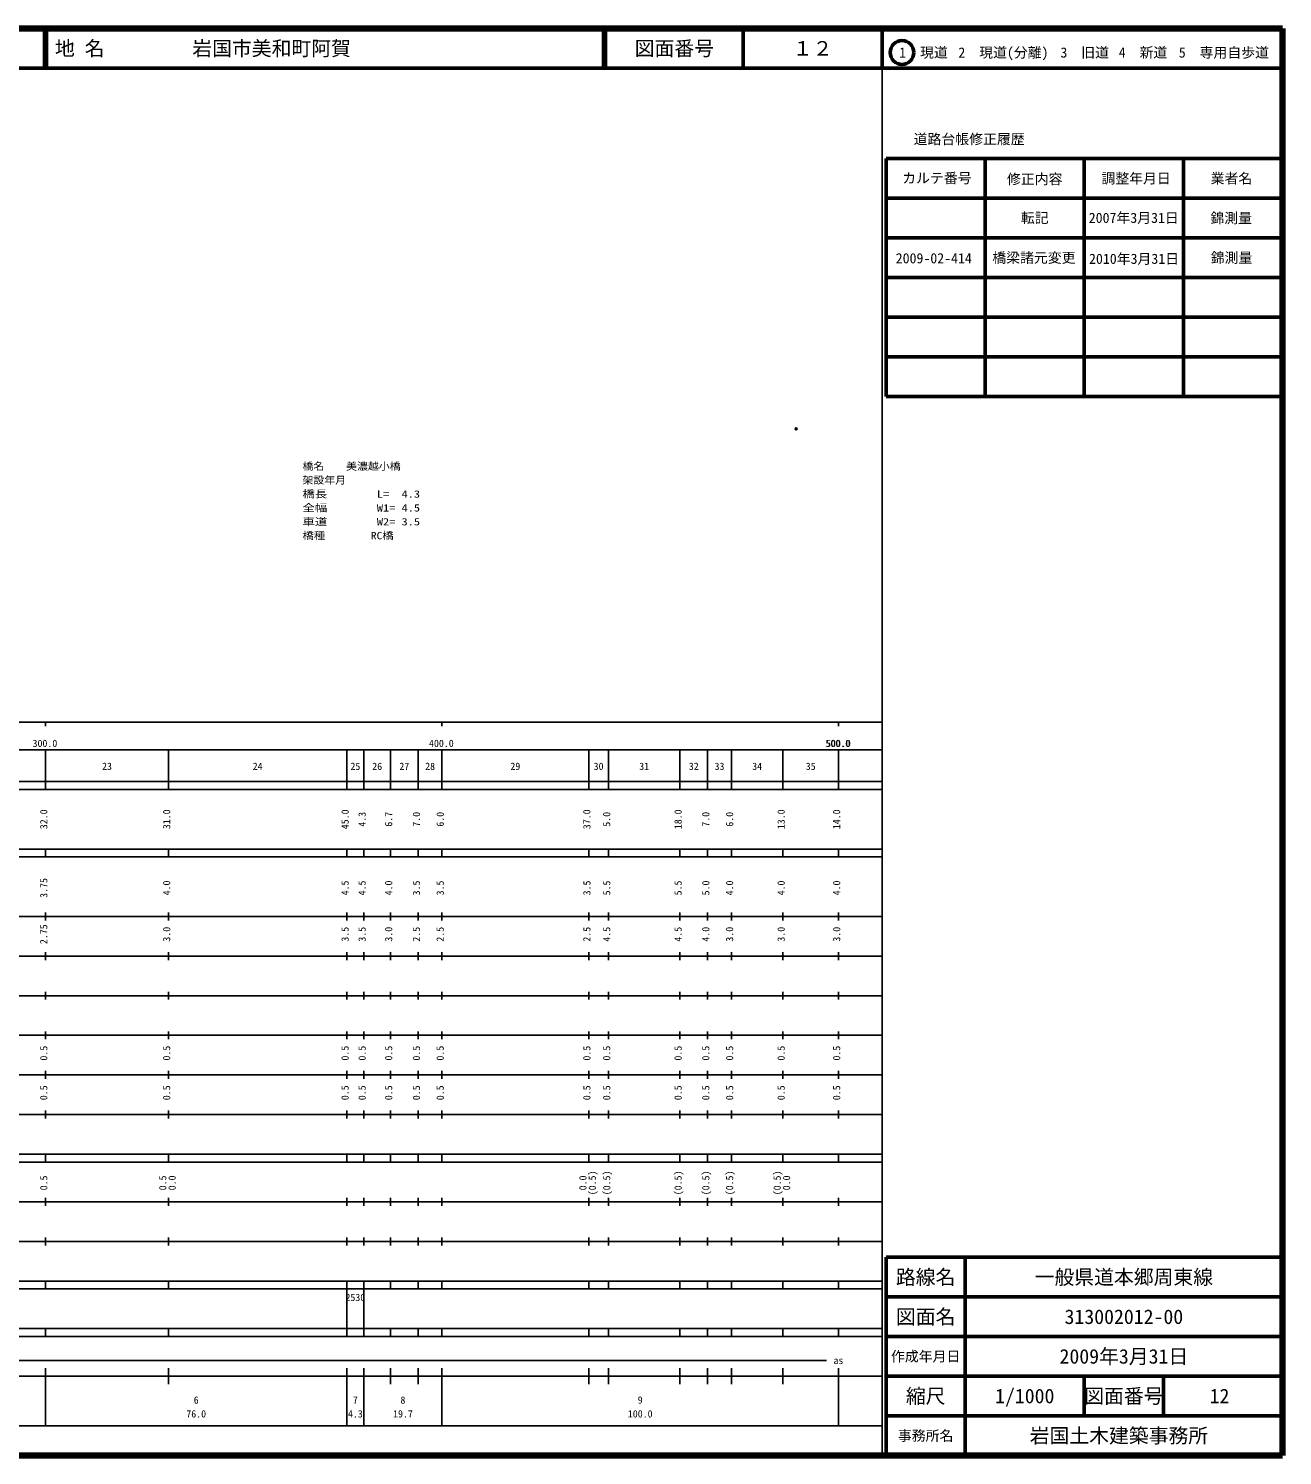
# Model space of a CAD drawing. Units: millimetres on the paper. Extents: x 40 to 680, y 20 to 380.
# Drawn here: x 363.7 to 680, y 20 to 380 of the extents above; entities that cross this region are included whole.
import ezdxf
from ezdxf.enums import TextEntityAlignment as Align

# ---------------------------------------------------------------- set-up
doc = ezdxf.new("R2010")
doc.units = ezdxf.units.MM
doc.header["$PDMODE"] = 32
doc.header["$PDSIZE"] = 0.5
for name, color, linetype in [('M-OTRS', 6, 'Continuous'), ('M-STR-HTXT', 7, 'Continuous'), ('M-TTL-TXT', 7, 'Continuous')]:
    doc.layers.add(name, color=color, linetype=linetype)
for name, color, linetype, lineweight in [('M-TTL', 2, 'Continuous', 140), ('M-TTL-BAND', 7, 'Continuous', 25), ('M-TTL-FRAM', 2, 'Continuous', 50), ('M-TTL-LINE', 7, 'Continuous', 50)]:
    doc.layers.add(name, color=color, linetype=linetype, lineweight=lineweight)
doc.styles.add('ＭＳ ゴシック', font='')
doc.styles.get('ＭＳ ゴシック').set_extended_font_data('MS Gothic')

msp = doc.modelspace()

# ---------------------------------------------------------------- linework, layer by layer
at = {"layer": 'M-OTRS'}
msp.add_point((557.341, 278.998), dxfattribs=at)
at = {"layer": 'M-TTL'}
for p, q in [((680, 380), (40, 380)), ((680, 20), (680, 380)), ((40, 20), (680, 20))]:
    msp.add_line(p, q, dxfattribs=at)
at = {"layer": 'M-TTL-BAND'}
for p, q in [((579, 20), (579, 370)), ((40, 205), (579, 205)), ((368, 205), (368, 204)), ((468, 205), (468, 204)), ((568, 205), (568, 204)), ((68, 198), (579, 198)), ((368, 188), (368, 198)), ((399, 188), (399, 198)), ((444, 188), (444, 198)), ((448.3, 188), (448.3, 198)), ((455, 188), (455, 198)), ((462, 188), (462, 198)), ((468, 188), (468, 198)), ((505, 188), (505, 198)), ((510, 188), (510, 198)), ((528, 188), (528, 198)), ((535, 188), (535, 198)), ((541, 188), (541, 198)), ((554, 188), (554, 198)), ((568, 188), (568, 198)), ((40, 190), (579, 190)), ((40, 188), (579, 188)), ((40, 173), (579, 173)), ((368, 171), (368, 173)), ((399, 171), (399, 173)), ((444, 171), (444, 173)), ((448.3, 171), (448.3, 173)), ((455, 171), (455, 173)), ((462, 171), (462, 173)), ((468, 171), (468, 173)), ((505, 171), (505, 173)), ((510, 171), (510, 173)), ((528, 171), (528, 173)), ((535, 171), (535, 173)), ((541, 171), (541, 173)), ((554, 171), (554, 173)), ((568, 171), (568, 173)), ((40, 171), (579, 171)), ((40, 156), (579, 156)), ((368, 155), (368, 157)), ((399, 155), (399, 157)), ((444, 155), (444, 157)), ((448.3, 155), (448.3, 157)), ((455, 155), (455, 157)), ((462, 155), (462, 157)), ((468, 155), (468, 157)), ((505, 155), (505, 157)), ((510, 155), (510, 157)), ((528, 155), (528, 157)), ((535, 155), (535, 157)), ((541, 155), (541, 157)), ((554, 155), (554, 157)), ((568, 155), (568, 157)), ((46, 146), (579, 146)), ((368, 145), (368, 147)), ((399, 145), (399, 147)), ((444, 145), (444, 147)), ((448.3, 145), (448.3, 147)), ((455, 145), (455, 147)), ((462, 145), (462, 147)), ((468, 145), (468, 147)), ((505, 145), (505, 147)), ((510, 145), (510, 147)), ((528, 145), (528, 147)), ((535, 145), (535, 147)), ((541, 145), (541, 147)), ((554, 145), (554, 147)), ((568, 145), (568, 147)), ((368, 135), (368, 137)), ((399, 135), (399, 137)), ((444, 135), (444, 137)), ((448.3, 135), (448.3, 137)), ((455, 135), (455, 137)), ((462, 135), (462, 137)), ((468, 135), (468, 137)), ((505, 135), (505, 137)), ((510, 135), (510, 137)), ((528, 135), (528, 137)), ((535, 135), (535, 137)), ((541, 135), (541, 137)), ((554, 135), (554, 137)), ((568, 135), (568, 137)), ((52, 136), (579, 136)), ((46, 126), (579, 126)), ((368, 125), (368, 127)), ((399, 125), (399, 127)), ((444, 125), (444, 127)), ((448.3, 125), (448.3, 127)), ((455, 125), (455, 127)), ((462, 125), (462, 127)), ((468, 125), (468, 127)), ((505, 125), (505, 127)), ((510, 125), (510, 127)), ((528, 125), (528, 127)), ((535, 125), (535, 127)), ((541, 125), (541, 127)), ((554, 125), (554, 127)), ((568, 125), (568, 127)), ((52, 116), (579, 116)), ((368, 115), (368, 117)), ((399, 115), (399, 117)), ((444, 115), (444, 117)), ((448.3, 115), (448.3, 117)), ((455, 115), (455, 117)), ((462, 115), (462, 117)), ((468, 115), (468, 117)), ((505, 115), (505, 117)), ((510, 115), (510, 117)), ((528, 115), (528, 117)), ((535, 115), (535, 117)), ((541, 115), (541, 117)), ((554, 115), (554, 117)), ((568, 115), (568, 117)), ((46, 106), (579, 106)), ((368, 105), (368, 107)), ((399, 105), (399, 107)), ((444, 105), (444, 107)), ((448.3, 105), (448.3, 107)), ((455, 105), (455, 107)), ((462, 105), (462, 107)), ((468, 105), (468, 107)), ((505, 105), (505, 107)), ((510, 105), (510, 107)), ((528, 105), (528, 107)), ((535, 105), (535, 107)), ((541, 105), (541, 107)), ((554, 105), (554, 107)), ((568, 105), (568, 107)), ((40, 96), (579, 96)), ((40, 94), (579, 94)), ((368, 94), (368, 96)), ((399, 94), (399, 96)), ((444, 94), (444, 96)), ((448.3, 94), (448.3, 96)), ((455, 94), (455, 96)), ((462, 94), (462, 96)), ((468, 94), (468, 96)), ((505, 94), (505, 96)), ((510, 94), (510, 96)), ((528, 94), (528, 96)), ((535, 94), (535, 96)), ((541, 94), (541, 96)), ((554, 94), (554, 96)), ((568, 94), (568, 96)), ((49, 84), (579, 84)), ((368, 83), (368, 85)), ((399, 83), (399, 85)), ((444, 83), (444, 85)), ((448.3, 83), (448.3, 85)), ((455, 83), (455, 85)), ((462, 83), (462, 85)), ((468, 83), (468, 85)), ((505, 83), (505, 85)), ((510, 83), (510, 85)), ((528, 83), (528, 85)), ((535, 83), (535, 85)), ((541, 83), (541, 85)), ((554, 83), (554, 85)), ((568, 83), (568, 85)), ((40, 74), (579, 74)), ((368, 73), (368, 75)), ((399, 73), (399, 75)), ((444, 73), (444, 75)), ((448.3, 73), (448.3, 75)), ((455, 73), (455, 75)), ((462, 73), (462, 75)), ((468, 73), (468, 75)), ((505, 73), (505, 75)), ((510, 73), (510, 75)), ((528, 73), (528, 75)), ((535, 73), (535, 75)), ((541, 73), (541, 75)), ((554, 73), (554, 75)), ((568, 73), (568, 75)), ((40, 64), (579, 64)), ((40, 62), (579, 62)), ((368, 62), (368, 64)), ((399, 62), (399, 64)), ((444, 62), (444, 64)), ((444, 52), (444, 62)), ((448.3, 62), (448.3, 64)), ((448.3, 52), (448.3, 62)), ((455, 62), (455, 64)), ((462, 62), (462, 64)), ((468, 62), (468, 64)), ((505, 62), (505, 64)), ((510, 62), (510, 64)), ((528, 62), (528, 64)), ((535, 62), (535, 64)), ((541, 62), (541, 64)), ((554, 62), (554, 64)), ((568, 62), (568, 64)), ((40, 52), (579, 52)), ((368, 50), (368, 52)), ((399, 50), (399, 52)), ((444, 50), (444, 52)), ((448.3, 50), (448.3, 52)), ((455, 50), (455, 52)), ((462, 50), (462, 52)), ((468, 50), (468, 52)), ((505, 50), (505, 52)), ((510, 50), (510, 52)), ((528, 50), (528, 52)), ((535, 50), (535, 52)), ((541, 50), (541, 52)), ((554, 50), (554, 52)), ((568, 50), (568, 52)), ((40, 50), (579, 50)), ((71, 44), (565, 44)), ((40, 40), (579, 40)), ((368, 27.5), (368, 42)), ((399, 38), (399, 42)), ((444, 27.5), (444, 42)), ((448.3, 27.5), (448.3, 42)), ((455, 38), (455, 42)), ((462, 38), (462, 42)), ((468, 27.5), (468, 42)), ((505, 38), (505, 42)), ((510, 38), (510, 42)), ((528, 38), (528, 42)), ((535, 38), (535, 42)), ((541, 38), (541, 42)), ((554, 38), (554, 42)), ((568, 27.5), (568, 42)), ((68, 27.5), (579, 27.5))]:
    msp.add_line(p, q, dxfattribs=at)
at = {"layer": 'M-TTL-FRAM'}
for p, q in [((580, 347.197), (580, 287.197)), ((580, 347.197), (680, 347.197)), ((580, 287.197), (680, 287.197)), ((680, 70), (580, 70)), ((580, 70), (580, 20))]:
    msp.add_line(p, q, dxfattribs=at)
at = {"layer": 'M-TTL-LINE'}
for p, q in [((367.75, 380), (367.75, 370)), ((368.25, 380), (368.25, 370)), ((508.747, 380), (508.747, 370)), ((509.247, 380), (509.247, 370)), ((543.997, 380), (543.997, 370)), ((579, 380), (579, 370)), ((40, 370), (680, 370)), ((605, 347.197), (605, 287.197)), ((630, 347.197), (630, 287.197)), ((655, 347.197), (655, 287.197)), ((580, 337.197), (680, 337.197)), ((580, 327.197), (680, 327.197)), ((580, 317.197), (680, 317.197)), ((580, 307.197), (680, 307.197)), ((580, 297.197), (680, 297.197)), ((600, 70), (600, 20)), ((680, 60), (580, 60)), ((680, 50), (580, 50)), ((680, 40), (580, 40)), ((630, 40), (630, 30)), ((650, 40), (650, 30)), ((680, 30), (580, 30))]:
    msp.add_line(p, q, dxfattribs=at)
msp.add_circle((584.031, 373.958), 3, dxfattribs=at)

# ---------------------------------------------------------------- texts
at = {"layer": 'M-STR-HTXT', "style": 'ＭＳ ゴシック'}
for s, width, p in [('橋名\u3000\u3000美濃越小橋', 1.1, (432.811, 268.099)), ('架設年月\u3000\u3000', 1.1, (432.811, 264.599)), ('橋長\u3000\u3000\u3000\u3000L=  4.3', 1.25, (432.811, 261.099)), ('全幅\u3000\u3000\u3000\u3000W1= 4.5', 1.25, (432.811, 257.599)), ('車道\u3000\u3000\u3000\u3000W2= 3.5', 1.25, (432.811, 254.099)), ('橋種\u3000\u3000\u3000\u3000RC橋', 1.15, (432.811, 250.599))]:
    msp.add_text(s, height=1.833, dxfattribs=dict(at, width=width)).set_placement(p, align=Align.BOTTOM_LEFT)
at = {"layer": 'M-TTL-BAND', "style": 'ＭＳ ゴシック'}
for s, p in [('300.0', (367.844, 198.195)), ('400.0', (467.844, 198.195)), ('500.0', (567.844, 198.195)), ('500.0', (568, 198.195)), ('23', (383.5, 192.405)), ('24', (421.5, 192.405)), ('25', (446.15, 192.405)), ('26', (451.65, 192.405)), ('27', (458.5, 192.405)), ('28', (465, 192.405)), ('29', (486.5, 192.405)), ('30', (507.5, 192.405)), ('31', (519, 192.405)), ('32', (531.5, 192.405)), ('33', (538, 192.405)), ('34', (547.5, 192.405)), ('35', (561, 192.405)), ('as', (568, 42.5)), ('6', (406, 32.523)), ('7', (446.15, 32.523)), ('8', (458.15, 32.523)), ('9', (518, 32.523)), ('76.0', (406, 29.033)), ('4.3', (446.15, 29.033)), ('19.7', (458.15, 29.033)), ('100.0', (518, 29.033))]:
    msp.add_text(s, height=1.833, dxfattribs=at).set_placement(p, align=Align.BOTTOM_CENTER)
for s, p in [('32.0', (369, 180.5)), ('31.0', (400, 180.5)), ('45.0', (445, 180.5)), ('4.3', (449.3, 180.5)), ('6.7', (456, 180.5)), ('7.0', (463, 180.5)), ('6.0', (469, 180.5)), ('37.0', (506, 180.5)), ('5.0', (511, 180.5)), ('18.0', (529, 180.5)), ('7.0', (536, 180.5)), ('6.0', (542, 180.5)), ('13.0', (555, 180.5)), ('14.0', (569, 180.5)), ('3.75', (369, 163.174)), ('4.0', (400, 163.174)), ('4.5', (445, 163.174)), ('4.5', (449.3, 163.174)), ('4.0', (456, 163.174)), ('3.5', (463, 163.174)), ('3.5', (469, 163.174)), ('3.5', (506, 163.174)), ('5.5', (511, 163.174)), ('5.5', (529, 163.174)), ('5.0', (536, 163.174)), ('4.0', (542, 163.174)), ('4.0', (555, 163.174)), ('4.0', (569, 163.174)), ('2.75', (369, 151.5)), ('3.0', (400, 151.5)), ('3.5', (445, 151.5)), ('3.5', (449.3, 151.5)), ('3.0', (456, 151.5)), ('2.5', (463, 151.5)), ('2.5', (469, 151.5)), ('2.5', (506, 151.5)), ('4.5', (511, 151.5)), ('4.5', (529, 151.5)), ('4.0', (536, 151.5)), ('3.0', (542, 151.5)), ('3.0', (555, 151.5)), ('3.0', (569, 151.5)), ('0.5', (369, 121.5)), ('0.5', (400, 121.5)), ('0.5', (445, 121.5)), ('0.5', (449.3, 121.5)), ('0.5', (456, 121.5)), ('0.5', (463, 121.5)), ('0.5', (469, 121.5)), ('0.5', (506, 121.5)), ('0.5', (511, 121.5)), ('0.5', (529, 121.5)), ('0.5', (536, 121.5)), ('0.5', (542, 121.5)), ('0.5', (555, 121.5)), ('0.5', (569, 121.5)), ('0.5', (369, 111.5)), ('0.5', (400, 111.5)), ('0.5', (445, 111.5)), ('0.5', (449.3, 111.5)), ('0.5', (456, 111.5)), ('0.5', (463, 111.5)), ('0.5', (469, 111.5)), ('0.5', (506, 111.5)), ('0.5', (511, 111.5)), ('0.5', (529, 111.5)), ('0.5', (536, 111.5)), ('0.5', (542, 111.5)), ('0.5', (555, 111.5)), ('0.5', (569, 111.5)), ('0.5', (369, 88.764)), ('0.5', (399, 88.764)), ('0.0', (401.37, 88.764)), ('0.0', (505, 88.764)), ('(0.5)', (507.37, 88.764)), ('(0.5)', (511, 88.764)), ('(0.5)', (529, 88.764)), ('(0.5)', (536, 88.764)), ('(0.5)', (542, 88.764)), ('(0.5)', (554, 88.764)), ('0.0', (556.37, 88.764))]:
    msp.add_text(s, height=1.833, rotation=90, dxfattribs=at).set_placement(p, align=Align.BOTTOM_CENTER)
msp.add_text('2530', height=1.833, dxfattribs=at).set_placement((443.65, 58.405), align=Align.BOTTOM_LEFT)
at = {"layer": 'M-TTL-TXT', "style": 'ＭＳ ゴシック'}
for s, p in [('地 名', (370.38, 375)), ('岩国市美和町阿賀', (405.024, 375))]:
    msp.add_text(s, height=3.666, dxfattribs=at).set_placement(p, align=Align.MIDDLE_LEFT)
for s, height, p in [('図面番号', 3.666, (526.622, 375)), ('１２', 3.666, (561.497, 375)), ('1\u3000現道', 2.566, (589.448, 373.958)), ('2\u3000現道(分離)', 2.566, (609.619, 373.958)), ('3\u3000旧道', 2.566, (630.121, 373.958)), ('4\u3000新道', 2.566, (644.824, 373.958)), ('5\u3000専用自歩道', 2.566, (665.228, 373.958)), ('道路台帳修正履歴', 2.566, (600.968, 352.113)), ('カルテ番号', 2.566, (592.839, 342.277)), ('修正内容', 2.566, (617.509, 342.023)), ('調整年月日', 2.566, (643.089, 342.197)), ('業者名', 2.566, (667.134, 342.197)), ('転記', 2.566, (617.5, 332.245)), ('2007年3月31日', 2.566, (642.5, 332.245)), ('錦測量', 2.566, (667.077, 332.189)), ('2009-02-414', 2.566, (592.05, 322.048)), ('橋梁諸元変更', 2.566, (617.31, 322.183)), ('2010年3月31日', 2.566, (642.571, 321.914)), ('錦測量', 2.566, (667.16, 322.183)), ('路線名', 3.666, (590, 65)), ('路線名', 3.666, (590, 65)), ('一般県道本郷周東線', 3.666, (640, 65)), ('図面名', 3.666, (590, 55)), ('図面名', 3.666, (590, 55)), ('313002012-00', 3.666, (640, 55)), ('2009年3月31日', 3.666, (640, 45)), ('作成年月日', 2.566, (590, 45)), ('作成年月日', 2.566, (590, 45)), ('縮尺', 3.666, (590, 35)), ('縮尺', 3.666, (590, 35)), ('1/1000', 3.666, (615, 35)), ('図面番号', 3.666, (640, 35)), ('図面番号', 3.666, (640, 35)), ('12', 3.666, (664.125, 35)), ('事務所名', 2.566, (590, 25)), ('事務所名', 2.566, (590, 25)), ('岩国土木建築事務所 ', 3.666, (640, 25))]:
    msp.add_text(s, height=height, dxfattribs=at).set_placement(p, align=Align.MIDDLE_CENTER)

doc.saveas('drawing.dxf')
